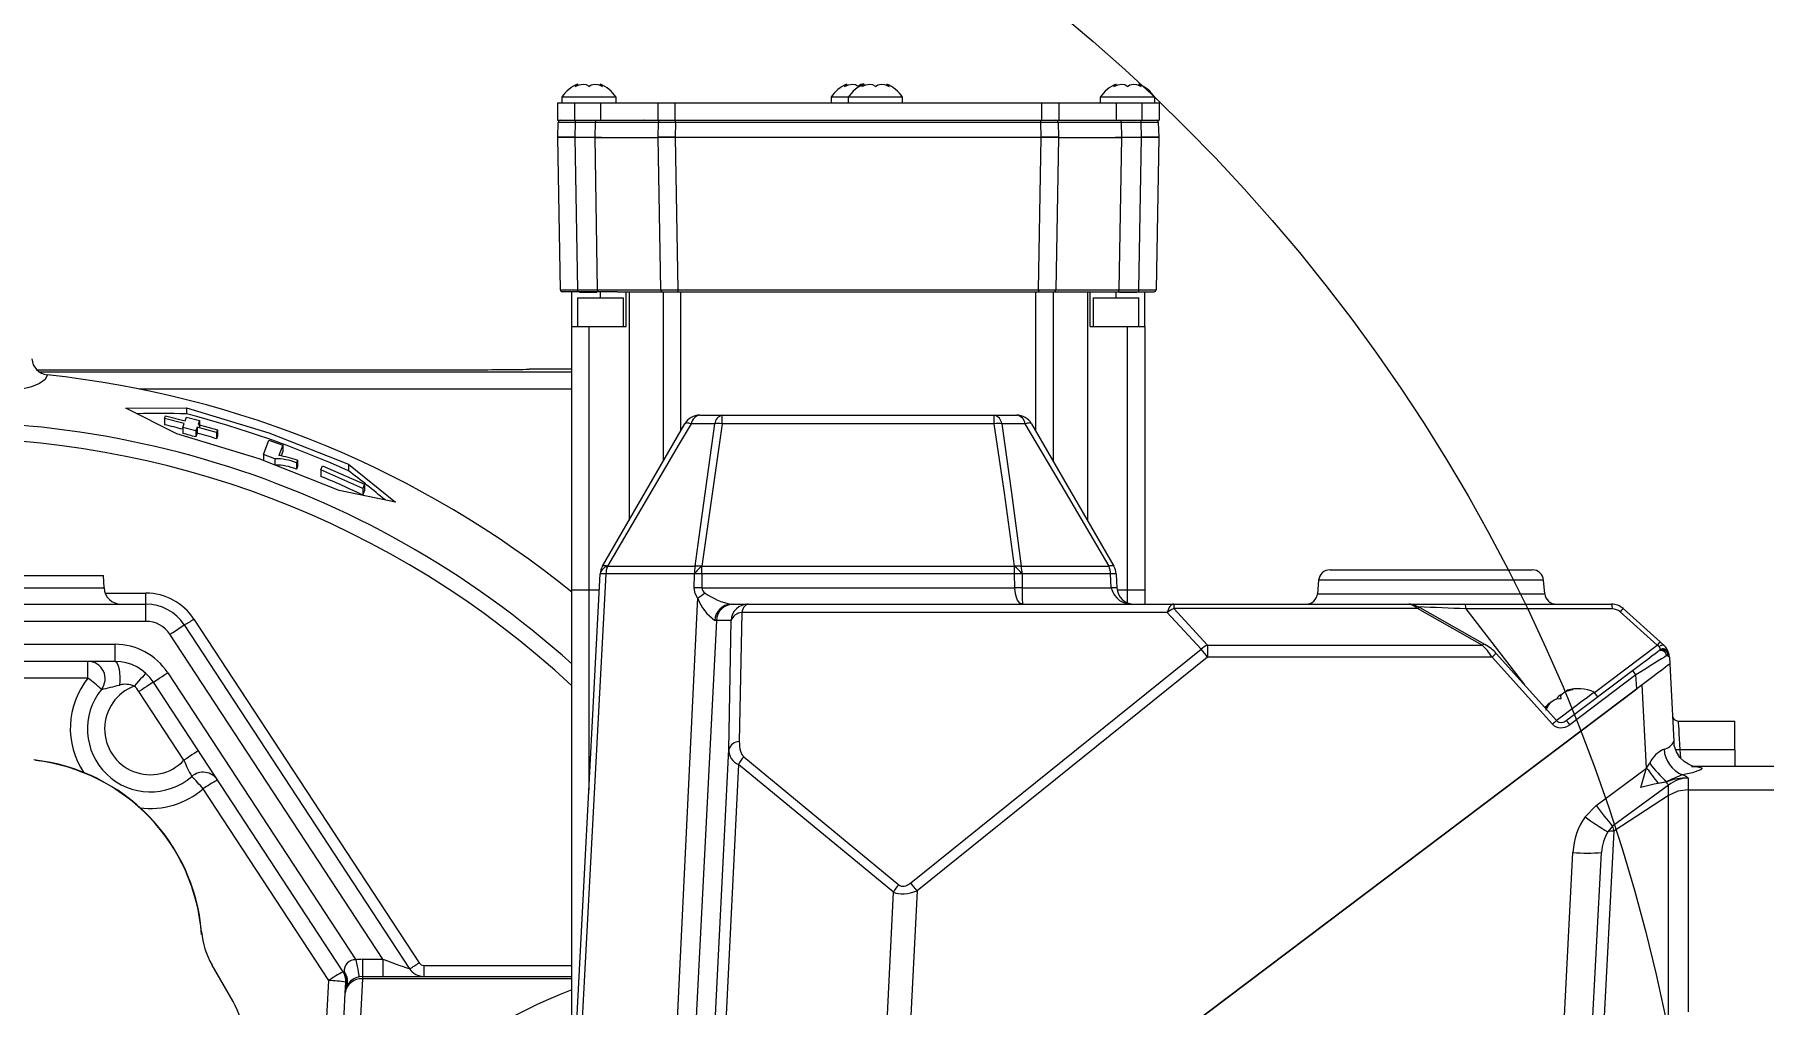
# Model space of a CAD drawing. Header units: millimetres. Extents: x 26 to 585, y 36 to 406.
# Drawn here: x 100.73 to 130.91, y 187.01 to 203.94 of the extents above; entities that cross this region are included whole.
import ezdxf

# ---------------------------------------------------------------- set-up
doc = ezdxf.new("R2010")
doc.units = ezdxf.units.MM
doc.styles.add('SLDTEXTSTYLE0', font='TXT', dxfattribs={"width": 0.605})
doc.dimstyles.new('SLDDIMSTYLE1', dxfattribs={"dimtxt": 3.5, "dimasz": 3.5, "dimexe": 0, "dimexo": 0.0625, "dimgap": 0.875, "dimtad": 1, "dimtoh": 1, "dimlfac": 10, "dimrnd": 1e-09, "dimzin": 12, "dimdsep": 46, "dimtxsty": 'SLDTEXTSTYLE0', "dimsah": 1, "dimcen": 0.09, "dimadec": 0, "dimazin": 0, "dimtfac": 1, "dimtdec": 3, "dimtofl": 0, "dimtmove": 0, "dimatfit": 3, "dimfxl": 1, "dimfrac": 2, "dimtolj": 1, "dimtzin": 12, "dimarcsym": 0})

# ---------------------------------------------------------------- blocks, each defined once
blk = doc.blocks.new('*D28')
at = {"color": 7, "linetype": 'Continuous', "lineweight": 0, "transparency": 16777216}
for p, q in [((86.087, 180.599), (86.087, 187.329)), ((86.087, 172.799), (86.087, 180.599)), ((113.029, 172.799), (84.587, 172.799)), ((86.087, 172.799), (86.087, 166.068))]:
    blk.add_line(p, q, dxfattribs=at)
for points in [[(86.087, 180.599), (86.626, 184.099), (85.549, 184.099)], [(86.087, 172.799), (85.549, 169.299), (86.626, 169.299)]]:
    blk.add_solid(points, dxfattribs=at)
at = {"color": 7, "linetype": 'Continuous', "lineweight": 0, "transparency": 16777216, "insert": (81.575, 174.026), "char_height": 3.5, "attachment_point": 1, "rotation": 90, "style": 'SLDTEXTSTYLE0'}
blk.add_mtext('78', dxfattribs=at)

msp = doc.modelspace()

# ---------------------------------------------------------------- linework, layer by layer
at = {"color": 7, "linetype": 'Continuous', "lineweight": 15}
for p, q in [((109.93322, 202.848577), (109.93322, 202.748577)), ((110.88322, 202.848577), (109.93322, 202.848577)), ((110.211272, 203.054381), (110.211272, 203.075948)), ((110.605169, 203.075948), (110.605169, 203.055032)), ((110.88322, 202.748577), (110.88322, 202.848577)), ((114.63322, 202.848577), (114.63322, 202.748577)), ((114.93322, 202.848577), (114.63322, 202.848577)), ((114.911273, 203.054381), (114.911273, 203.075948)), ((114.93322, 202.848577), (114.93322, 202.748577)), ((115.88322, 202.848577), (114.93322, 202.848577)), ((115.211272, 203.054381), (115.211272, 203.075948)), ((115.605167, 203.075948), (115.605167, 203.055032)), ((115.88322, 202.748577), (115.88322, 202.848577)), ((119.33322, 202.848577), (119.33322, 202.748577)), ((120.28322, 202.848577), (119.33322, 202.848577)), ((119.611272, 203.054381), (119.611272, 203.075948)), ((120.005169, 203.075948), (120.005169, 203.055032)), ((120.28322, 202.748577), (120.28322, 202.848577)), ((109.85822, 202.748577), (109.85822, 202.448578)), ((109.85822, 202.748577), (110.15822, 202.748577)), ((110.15822, 202.748577), (110.15822, 202.448578)), ((110.15822, 202.748577), (110.60822, 202.748577)), ((110.60822, 202.748577), (110.60822, 202.448578)), ((110.60822, 202.748577), (111.60822, 202.748577)), ((111.60822, 202.748577), (111.60822, 202.448578)), ((111.60822, 202.748577), (111.908221, 202.748577)), ((111.908221, 202.748577), (111.908221, 202.448578)), ((111.908221, 202.748577), (118.30822, 202.748577)), ((118.30822, 202.748577), (118.30822, 202.448578)), ((118.30822, 202.748577), (118.608219, 202.748577)), ((118.608219, 202.748577), (118.608219, 202.448578)), ((118.608219, 202.748577), (119.60822, 202.748577)), ((119.60822, 202.748577), (119.60822, 202.448578)), ((119.60822, 202.748577), (120.05822, 202.748577)), ((120.05822, 202.748577), (120.05822, 202.448578)), ((120.05822, 202.748577), (120.358221, 202.748577)), ((120.358221, 202.748577), (120.358221, 202.448578)), ((109.85822, 202.448578), (110.15822, 202.448578)), ((109.863485, 202.149668), (109.870292, 202.409624)), ((110.15822, 202.448578), (110.60822, 202.448578)), ((110.170189, 202.409624), (110.163383, 202.149668)), ((110.170189, 202.448578), (110.170189, 202.409624)), ((110.520669, 202.409624), (110.170189, 202.409624)), ((110.513862, 202.149668), (110.520669, 202.409624)), ((110.520669, 202.448578), (110.520669, 202.409624)), ((110.60822, 202.448578), (111.60822, 202.448578)), ((111.374173, 202.448578), (111.367615, 202.448578)), ((111.60822, 202.448578), (111.908221, 202.448578)), ((111.613485, 202.149668), (111.620293, 202.409624)), ((111.908221, 202.448578), (118.30822, 202.448578)), ((111.920189, 202.409624), (111.913382, 202.149668)), ((111.920189, 202.409624), (111.920189, 202.448578)), ((118.29625, 202.409624), (111.920189, 202.409624)), ((118.29625, 202.409624), (118.29625, 202.448578)), ((118.303058, 202.149668), (118.29625, 202.409624)), ((118.30822, 202.448578), (118.608219, 202.448578)), ((118.596148, 202.409624), (118.602955, 202.149668)), ((118.608219, 202.448578), (119.60822, 202.448578)), ((119.60822, 202.448578), (120.05822, 202.448578)), ((119.69577, 202.409624), (119.69577, 202.448578)), ((119.69577, 202.409624), (119.702579, 202.149668)), ((120.04625, 202.409624), (119.69577, 202.409624)), ((120.04625, 202.409624), (120.04625, 202.448578)), ((120.053058, 202.149668), (120.04625, 202.409624)), ((120.05822, 202.448578), (120.358221, 202.448578)), ((120.346148, 202.409624), (120.352955, 202.149668)), ((109.863476, 202.147486), (109.863476, 202.147486)), ((109.909899, 199.487879), (109.863476, 202.147486)), ((110.16343, 202.147486), (110.16343, 202.149668)), ((110.16343, 202.149668), (110.513643, 202.149668)), ((110.513643, 202.147486), (110.16343, 202.147486)), ((110.16343, 202.147486), (110.209853, 199.487879)), ((110.513643, 202.147486), (110.513643, 202.149668)), ((110.560066, 199.487879), (110.513643, 202.147486)), ((111.613476, 202.147486), (111.613476, 202.147486)), ((111.659899, 199.487879), (111.613476, 202.147486)), ((111.91343, 202.147486), (111.91343, 202.149668)), ((111.91343, 202.149668), (118.303011, 202.149668)), ((118.303011, 202.147486), (111.91343, 202.147486)), ((111.91343, 202.147486), (111.959853, 199.487879)), ((118.256586, 199.487879), (118.303011, 202.147486)), ((118.303011, 202.147486), (118.303011, 202.149668)), ((118.602965, 202.147486), (118.556541, 199.487879)), ((118.602965, 202.147486), (118.602965, 202.147486)), ((119.702798, 202.147486), (119.656373, 199.487879)), ((119.702798, 202.149668), (119.702798, 202.147486)), ((119.702798, 202.149668), (120.053011, 202.149668)), ((120.053011, 202.147486), (119.702798, 202.147486)), ((120.006586, 199.487879), (120.053011, 202.147486)), ((120.053011, 202.149668), (120.053011, 202.147486)), ((120.352965, 202.147486), (120.30654, 199.487879)), ((110.209853, 199.487879), (110.560066, 199.487879)), ((110.209853, 199.487879), (110.209853, 199.449577)), ((110.560066, 199.487879), (110.560066, 199.449577)), ((111.959853, 199.487879), (118.256586, 199.487879)), ((111.959853, 199.487879), (111.959853, 199.448577)), ((118.256586, 199.487879), (118.256586, 199.448577)), ((119.656373, 199.449577), (119.656373, 199.487879)), ((119.656373, 199.487879), (120.006586, 199.487879)), ((120.006586, 199.449577), (120.006586, 199.487879)), ((110.209853, 199.449577), (109.941005, 199.449577)), ((110.10822, 198.848578), (110.10822, 199.448577)), ((110.20822, 199.348577), (110.20822, 198.848578)), ((110.20822, 199.348577), (110.60822, 199.348577)), ((110.560066, 199.449577), (110.209853, 199.449577)), ((110.245379, 199.448577), (110.543753, 199.448577)), ((110.905674, 199.449577), (110.560066, 199.449577)), ((110.60822, 199.348577), (111.00822, 199.348577)), ((110.906286, 199.448577), (110.905674, 199.449577)), ((111.699894, 199.448577), (110.906286, 199.448577)), ((111.00822, 198.848578), (111.00822, 199.348577)), ((111.05822, 198.848578), (111.05822, 199.448577)), ((111.959853, 199.448577), (111.699894, 199.448577)), ((111.70822, 196.501189), (111.70822, 199.448577)), ((118.256586, 199.448577), (111.959853, 199.448577)), ((118.516547, 199.448577), (118.256586, 199.448577)), ((118.508221, 199.448577), (118.508221, 196.501189)), ((119.310155, 199.448577), (118.516547, 199.448577)), ((119.15822, 198.848578), (119.15822, 199.448577)), ((119.208221, 199.348577), (119.208221, 198.848578)), ((119.208221, 199.348577), (119.60822, 199.348577)), ((119.310766, 199.449577), (119.310155, 199.448577)), ((119.310766, 199.449577), (119.656373, 199.449577)), ((119.60822, 199.348577), (120.008221, 199.348577)), ((119.656373, 199.449577), (120.006586, 199.449577)), ((119.669699, 199.448577), (119.968378, 199.448577)), ((120.006586, 199.449577), (120.275436, 199.449577)), ((120.008221, 198.848578), (120.008221, 199.348577)), ((120.108219, 198.848578), (120.108219, 199.448577)), ((110.10822, 194.248577), (110.10822, 198.848578)), ((110.10822, 198.848578), (110.40822, 198.848578)), ((110.40822, 198.848578), (110.40822, 194.248577)), ((110.40822, 198.848578), (111.05822, 198.848578)), ((119.15822, 198.848578), (119.80822, 198.848578)), ((119.80822, 194.248577), (119.80822, 198.848578)), ((119.80822, 198.848578), (120.108219, 198.848578)), ((120.108219, 198.848578), (120.108219, 194.248577)), ((100.769883, 198.091596), (108.249157, 198.091596)), ((110.10822, 198.100323), (109.367191, 198.100323)), ((102.325922, 197.422978), (103.383209, 197.428203)), ((103.216649, 196.970116), (102.325922, 197.422978)), ((103.383209, 197.428203), (103.383209, 197.321832)), ((103.001539, 197.238266), (103.018254, 197.284133)), ((103.343756, 197.15204), (103.001539, 197.238266)), ((103.001539, 197.238266), (103.001539, 197.132387)), ((103.018254, 197.284133), (103.360446, 197.197808)), ((103.319277, 197.08577), (103.343756, 197.15204)), ((103.545921, 197.02486), (103.319277, 197.08577)), ((103.319277, 197.08577), (103.319277, 196.979363)), ((103.360446, 197.197808), (103.384704, 197.264124)), ((103.384704, 197.264124), (103.61129, 197.20299)), ((103.570378, 197.091044), (103.545921, 197.02486)), ((103.908816, 196.994004), (103.570378, 197.091044)), ((103.570378, 197.091044), (103.570378, 196.984237)), ((103.61129, 197.20299), (103.587053, 197.136756)), ((103.587053, 197.136756), (103.925473, 197.039648)), ((103.61129, 197.20299), (103.61129, 197.096165)), ((110.645759, 194.660952), (112.081989, 197.148577)), ((112.604172, 197.148577), (112.191949, 197.148577)), ((112.341797, 197.298577), (112.732839, 197.298577)), ((112.732839, 197.148577), (112.378632, 194.660952)), ((112.732839, 197.148577), (112.732839, 197.298577)), ((112.732839, 197.298577), (117.4836, 197.298577)), ((117.4836, 197.148577), (112.732839, 197.148577)), ((117.4836, 197.148577), (117.4836, 197.298577)), ((117.4836, 197.298577), (117.874643, 197.298577)), ((118.024492, 197.148577), (117.612267, 197.148577)), ((103.545921, 197.02486), (103.545921, 196.918064)), ((103.570378, 196.984237), (103.545921, 196.918064)), ((103.925473, 197.039648), (103.908816, 196.994004)), ((103.908816, 196.994004), (103.908816, 196.88657)), ((103.925473, 197.039648), (103.925473, 196.932208)), ((104.72736, 196.609252), (104.821123, 196.864127)), ((104.821123, 196.864127), (105.0636, 196.776813)), ((105.0636, 196.776813), (104.996129, 196.593478)), ((105.0636, 196.776813), (105.0636, 196.666928)), ((104.72736, 196.609252), (104.72736, 196.49997)), ((104.924143, 196.538702), (104.72736, 196.609252)), ((104.924143, 196.538702), (104.924143, 196.428935)), ((105.0636, 196.666928), (105.033821, 196.586012)), ((105.321052, 196.512482), (105.304737, 196.46839)), ((105.304737, 196.46839), (105.304737, 196.357682)), ((105.321052, 196.512482), (105.321052, 196.401777)), ((105.730291, 196.342305), (105.756869, 196.415316)), ((105.730291, 196.342305), (105.730291, 196.23042)), ((106.461471, 196.018144), (105.730291, 196.342305)), ((105.756869, 196.415316), (106.48815, 196.091382)), ((106.212153, 196.440316), (107.030878, 195.780916)), ((106.212153, 196.440316), (106.212153, 196.327282)), ((107.030878, 195.780916), (106.045771, 195.983362)), ((106.48815, 196.091382), (106.461471, 196.018144)), ((106.461471, 196.018144), (106.461471, 195.903867)), ((106.48815, 196.091382), (106.48815, 195.977128)), ((110.730379, 194.660952), (112.264849, 194.660952)), ((112.378632, 194.526652), (112.378632, 194.660952)), ((112.378632, 194.660952), (117.837808, 194.660952)), ((117.837808, 194.526652), (117.837808, 194.660952)), ((117.951591, 194.660952), (119.486062, 194.660952)), ((99.784424, 194.498577), (100.85822, 194.498577)), ((100.85822, 194.498577), (101.932016, 194.498577)), ((101.943321, 194.282877), (101.932016, 194.498577)), ((112.247426, 194.526652), (110.703554, 194.526652)), ((112.24461, 194.282877), (112.247426, 194.526652)), ((112.378632, 194.526652), (112.375686, 194.282877)), ((117.837808, 194.526652), (112.378632, 194.526652)), ((117.840753, 194.282877), (117.837808, 194.526652)), ((117.969013, 194.526652), (117.971831, 194.282877)), ((119.512885, 194.526652), (117.969013, 194.526652)), ((119.525861, 194.282877), (119.512885, 194.526652)), ((123.144741, 194.416008), (123.124192, 194.181147)), ((123.34398, 194.598577), (126.87246, 194.598577)), ((127.092246, 194.181147), (127.0717, 194.416008)), ((102.675857, 193.998578), (102.675857, 194.191597)), ((110.10822, 194.248577), (110.40822, 194.248577)), ((110.10822, 185.028882), (110.10822, 194.248577)), ((112.375686, 194.282877), (117.840753, 194.282877)), ((117.971831, 194.282877), (119.525861, 194.282877)), ((119.80822, 194.248577), (120.108219, 194.248577)), ((120.108219, 194.248577), (120.108219, 193.998578)), ((96.732484, 193.998578), (102.675857, 193.998578)), ((102.675857, 193.698577), (102.675857, 193.998578)), ((103.512414, 193.739476), (107.44369, 187.736809)), ((112.891958, 193.998578), (112.931175, 193.998578)), ((112.931175, 193.998578), (113.187575, 193.998578)), ((113.074397, 193.851345), (113.032868, 191.600475)), ((120.501598, 193.851345), (113.074397, 193.851345)), ((113.187575, 193.998578), (120.614774, 193.998578)), ((121.093942, 193.212647), (120.501598, 193.851345)), ((120.614774, 193.998578), (120.614774, 193.921521)), ((120.614774, 193.998578), (124.719594, 193.998578)), ((120.614774, 193.921521), (121.207117, 193.282823)), ((124.869213, 193.921521), (120.614774, 193.921521)), ((124.78225, 193.980266), (124.719594, 193.998578)), ((124.719594, 193.998578), (125.699357, 193.998578)), ((125.998841, 193.282823), (124.869213, 193.921521)), ((126.048059, 193.295557), (124.918432, 193.934255)), ((125.699357, 193.998578), (128.257577, 193.998578)), ((128.271819, 193.915869), (125.713603, 193.915869)), ((129.052714, 193.281873), (128.405643, 193.864497)), ((128.458316, 193.921521), (129.105384, 193.338897)), ((102.675857, 193.698577), (96.732484, 193.698577)), ((106.81012, 187.798577), (103.094136, 193.472517)), ((103.345103, 193.63688), (107.276378, 187.634213)), ((112.631997, 193.714278), (112.605944, 193.716095)), ((112.888397, 193.714278), (112.631997, 193.714278)), ((112.846866, 191.463406), (112.888397, 193.714278)), ((96.732484, 193.298578), (102.135403, 193.298578)), ((102.135403, 192.998577), (102.135403, 193.298578)), ((116.023531, 189.131393), (121.093942, 193.212647)), ((121.207117, 193.282823), (121.207117, 193.07558)), ((121.207117, 193.282823), (125.998841, 193.282823)), ((127.299489, 191.964427), (126.245604, 193.137186)), ((129.254139, 193.146516), (129.239068, 193.124177)), ((102.135403, 192.998577), (96.732484, 192.998577)), ((101.663779, 192.709047), (101.663779, 192.998577)), ((121.207117, 193.07558), (116.136708, 188.994326)), ((126.171226, 193.07558), (121.207117, 193.07558)), ((127.225108, 191.90282), (126.171226, 193.07558)), ((127.467398, 191.968113), (128.623415, 192.839572)), ((129.239068, 193.124177), (129.218156, 193.100227)), ((129.26651, 193.07558), (129.272909, 192.953497)), ((129.272909, 192.953497), (129.343573, 191.605136)), ((101.663779, 192.709047), (95.1826, 192.709047)), ((106.116077, 187.580659), (102.804649, 192.63688)), ((103.055616, 192.801245), (106.339286, 187.787407)), ((128.79257, 192.591395), (115.829606, 182.819314)), ((128.683613, 192.764953), (127.527595, 191.893494)), ((128.696502, 192.518975), (128.683613, 192.764953)), ((128.868772, 191.137411), (128.79257, 192.591395)), ((103.338508, 191.274165), (102.553682, 192.472517)), ((115.829606, 182.819314), (128.696502, 192.518975)), ((128.015871, 192.381577), (127.955673, 192.461429)), ((127.131806, 192.18887), (127.111987, 192.215158)), ((129.419965, 191.958197), (130.408219, 191.958197)), ((130.408219, 191.458198), (130.408219, 191.958197)), ((112.284041, 180.146504), (112.846866, 191.463406)), ((113.112413, 191.331646), (115.815697, 189.099824)), ((130.408219, 191.458198), (129.45141, 191.458198)), ((130.408219, 191.458198), (130.408219, 191.165577)), ((113.019619, 191.200496), (112.477108, 180.292047)), ((115.722905, 188.968673), (113.019619, 191.200496)), ((127.989865, 190.483829), (128.868772, 191.137411)), ((128.868772, 191.137411), (128.922827, 191.222537)), ((131.408221, 191.165577), (129.712168, 191.165577)), ((105.86511, 187.426765), (103.672611, 190.774493)), ((129.220063, 190.896207), (129.072649, 190.869331)), ((129.253254, 190.657409), (129.253254, 190.841266)), ((129.5974, 190.962081), (129.5974, 190.758494)), ((129.5974, 190.758494), (129.5974, 186.878479)), ((129.5974, 190.758494), (131.408221, 190.758494)), ((127.796204, 190.284451), (127.989865, 190.483829)), ((129.253254, 190.657409), (128.296576, 190.033368)), ((129.253254, 186.77739), (129.253254, 190.657409)), ((128.276653, 190.120492), (128.192068, 190.024781)), ((128.296576, 190.033368), (128.089858, 186.088914)), ((127.422667, 186.585541), (127.584029, 189.664489)), ((127.877332, 185.733509), (128.083343, 189.664489)), ((115.56717, 185.837258), (115.722905, 188.968673)), ((116.136708, 188.994326), (115.96059, 185.453066)), ((106.454523, 187.798577), (106.454523, 187.498577)), ((106.454523, 187.798577), (106.81012, 187.798577)), ((106.81012, 187.798577), (106.81012, 187.498577)), ((104.197451, 187.059938), (103.828732, 187.698577)), ((105.656235, 183.441196), (105.86511, 187.426765)), ((106.154934, 187.214278), (106.164698, 187.400594)), ((106.454523, 187.458385), (106.245026, 183.460941)), ((106.454523, 187.498577), (106.454523, 187.458385)), ((106.454523, 187.498577), (110.10822, 187.498577)), ((107.527345, 187.691597), (107.527345, 187.498577)), ((105.945437, 183.216834), (106.154934, 187.214278))]:
    msp.add_line(p, q, dxfattribs=at)
at = {"color": 8, "linetype": 'Continuous', "lineweight": 15}
for p, q in [((109.86561, 202.147513), (109.863476, 202.147486)), ((120.352965, 202.147486), (120.35083, 202.147513)), ((110.60822, 199.348577), (110.60822, 199.448577)), ((111.10822, 199.448577), (111.10822, 195.461958)), ((112.008219, 199.448577), (112.008219, 197.020804)), ((118.20822, 197.020804), (118.20822, 199.448577)), ((119.10822, 199.448577), (119.10822, 195.461958)), ((119.60822, 199.348577), (119.60822, 199.448577)), ((100.80822, 198.054848), (110.10822, 198.054848)), ((110.10822, 197.754894), (102.559423, 197.754894)), ((127.0717, 194.416008), (123.144741, 194.416008)), ((99.77312, 194.282877), (100.85822, 194.282877)), ((100.85822, 194.282877), (101.943321, 194.282877)), ((101.962632, 194.191597), (102.675857, 194.191597)), ((110.40822, 194.248577), (110.591404, 194.248577)), ((110.40822, 194.248577), (110.40822, 190.753223)), ((119.629318, 194.248577), (119.80822, 194.248577)), ((119.80822, 194.022959), (119.80822, 194.248577)), ((123.124192, 194.181147), (127.092246, 194.181147)), ((125.713603, 193.915869), (126.735563, 192.591962)), ((127.958826, 192.45725), (129.052714, 193.281873)), ((129.45141, 191.458198), (129.458843, 191.316396)), ((110.10822, 187.458385), (106.454523, 187.458385)), ((107.527345, 187.691597), (110.10822, 187.691597))]:
    msp.add_line(p, q, dxfattribs=at)
at = {"color": 7, "linetype": 'Continuous', "lineweight": 15, "flags": 128}
for points in [[(110.211256, 203.075994), (110.211271, 203.076009), (110.203235, 203.068679), (110.181248, 203.048409), (110.170063, 203.037918)], [(110.170063, 203.037918), (110.239235, 203.065553), (110.309289, 203.076009), (110.360184, 203.068679), (110.397609, 203.048409), (110.40822, 203.037918)], [(110.40822, 203.037918), (110.447636, 203.065553), (110.506236, 203.076009), (110.565169, 203.068679), (110.624581, 203.048409), (110.646377, 203.037918)], [(110.646377, 203.037918), (110.616623, 203.065553), (110.605169, 203.076009), (110.60528, 203.075907)], [(114.911256, 203.075994), (114.911271, 203.076009), (114.903235, 203.068679), (114.881248, 203.048409), (114.870063, 203.037918)], [(114.870063, 203.037918), (114.939236, 203.065553), (115.009289, 203.076009), (115.060184, 203.068679), (115.097609, 203.048409), (115.10822, 203.037918)], [(115.211255, 203.075994), (115.211272, 203.076009), (115.203235, 203.068679), (115.181247, 203.048409), (115.170063, 203.037918)], [(115.170063, 203.037918), (115.239235, 203.065553), (115.309289, 203.076009), (115.360185, 203.068679), (115.397609, 203.048409), (115.40822, 203.037918)], [(115.40822, 203.037918), (115.447637, 203.065553), (115.506236, 203.076009), (115.565168, 203.068679), (115.624581, 203.048409), (115.646377, 203.037918)], [(115.646377, 203.037918), (115.616623, 203.065553), (115.605169, 203.076009), (115.605279, 203.075907)], [(119.611255, 203.075994), (119.611272, 203.076009), (119.603235, 203.068679), (119.581247, 203.048409), (119.570062, 203.037918)], [(119.570062, 203.037918), (119.639235, 203.065553), (119.709289, 203.076009), (119.760185, 203.068679), (119.797609, 203.048409), (119.80822, 203.037918)], [(119.80822, 203.037918), (119.847637, 203.065553), (119.906236, 203.076009), (119.965168, 203.068679), (120.024581, 203.048409), (120.046377, 203.037918)], [(120.046377, 203.037918), (120.016623, 203.065553), (120.005169, 203.076009), (120.005279, 203.075907)], [(111.913374, 202.147486), (111.913374, 202.147759), (111.913375, 202.148032), (111.913376, 202.148304), (111.913378, 202.148577), (111.913379, 202.14885), (111.913379, 202.149122), (111.913381, 202.149395), (111.913382, 202.149668)], [(118.303067, 202.147486), (118.303066, 202.147759), (118.303064, 202.148032), (118.303064, 202.148304), (118.303063, 202.148577), (118.303061, 202.14885), (118.30306, 202.149122), (118.303058, 202.149395), (118.303058, 202.149668)], [(119.702579, 202.149668), (119.702579, 202.149395), (119.70258, 202.149122), (119.702581, 202.14885), (119.702583, 202.148577), (119.702584, 202.148304), (119.702584, 202.148032), (119.702586, 202.147759), (119.702587, 202.147486)], [(120.053058, 202.149668), (120.053058, 202.149395), (120.05306, 202.149122), (120.053061, 202.14885), (120.053063, 202.148577), (120.053064, 202.148304), (120.053064, 202.148032), (120.053066, 202.147759), (120.053067, 202.147486)], [(100.952956, 198.001076), (100.952642, 197.998359), (100.914126, 197.920958), (100.820274, 197.851481), (100.677001, 197.79313), (100.486332, 197.744355), (100.260231, 197.7066), (100.000134, 197.677917), (99.759283, 197.660583), (99.504397, 197.649201), (99.198589, 197.64322), (98.89015, 197.644774), (98.587749, 197.653968), (98.300457, 197.671013), (98.035655, 197.696497), (97.801614, 197.730658), (97.60372, 197.774204), (97.448085, 197.826714), (97.337583, 197.888757), (97.276053, 197.958533), (97.263484, 198.001076)], [(103.383209, 197.428203), (104.817745, 196.991813), (106.212153, 196.440316)], [(112.191949, 197.148577), (111.984521, 196.797033), (110.730379, 194.660952)], [(112.191949, 197.148577), (112.170693, 197.154453), (112.15123, 197.158695), (112.133766, 197.161258), (112.118482, 197.162115), (112.10554, 197.161258), (112.095077, 197.158695), (112.087199, 197.154453), (112.081989, 197.148577)], [(112.264849, 194.660952), (112.33175, 195.176756), (112.604172, 197.148577)], [(117.837808, 194.660952), (117.66145, 195.942674), (117.4836, 197.148577)], [(117.612267, 197.148577), (117.782221, 195.942674), (117.951591, 194.660952)], [(118.13445, 197.148577), (118.129242, 197.154453), (118.121364, 197.158695), (118.110899, 197.161258), (118.097957, 197.162115), (118.082675, 197.161258), (118.065211, 197.158695), (118.045748, 197.154453), (118.024492, 197.148577)], [(119.486062, 194.660952), (118.72507, 195.958995), (118.024492, 197.148577)], [(118.13445, 197.148577), (118.821255, 195.958995), (119.570682, 194.660952)], [(106.045771, 195.983362), (104.651826, 196.535952), (103.216649, 196.970116)], [(103.925473, 196.932208), (103.921307, 196.9208), (103.917142, 196.90939), (103.908816, 196.88657)], [(105.321052, 196.401777), (105.312895, 196.379729), (105.308816, 196.368706), (105.304737, 196.357682)], [(106.48815, 195.977128), (106.474818, 195.940494), (106.468146, 195.922179), (106.461471, 195.903867)], [(110.730379, 194.660952), (110.713734, 194.665342), (110.698616, 194.668502), (110.685146, 194.67041), (110.673431, 194.671046), (110.663563, 194.67041), (110.655623, 194.668502), (110.649672, 194.665342), (110.645759, 194.660952)], [(119.570682, 194.660952), (119.566768, 194.665342), (119.560818, 194.668502), (119.552877, 194.67041), (119.543009, 194.671046), (119.531294, 194.67041), (119.517823, 194.668502), (119.502706, 194.665342), (119.486062, 194.660952)], [(109.752324, 178.237979), (109.986194, 182.70049), (110.605977, 194.526652)], [(110.703554, 194.526652), (110.074946, 182.70049), (109.841721, 178.30537)], [(119.610463, 194.526652), (119.617006, 194.401819), (119.623239, 194.282877)], [(111.606045, 179.635399), (111.799959, 183.609726), (112.304173, 193.998578), (112.308898, 194.096335)], [(112.308898, 194.096335), (112.262003, 194.182452), (112.24461, 194.282877)], [(117.975467, 193.998578), (117.974953, 193.998579), (117.930191, 194.016557), (117.889961, 194.06792), (117.875803, 194.097933), (117.851477, 194.181631), (117.840865, 194.278786), (117.840753, 194.282877)], [(113.187575, 193.998578), (113.170584, 193.996062), (113.153879, 193.988561), (113.137738, 193.976199), (113.122433, 193.959183), (113.108219, 193.937799), (113.095335, 193.912403), (113.083998, 193.883424), (113.074397, 193.851345)], [(120.614774, 193.998578), (120.597784, 193.996062), (120.581078, 193.988561), (120.564937, 193.976199), (120.549632, 193.959183), (120.535418, 193.937799), (120.522534, 193.912403), (120.511197, 193.883424), (120.501598, 193.851345)], [(124.918432, 193.934255), (124.892078, 193.948411), (124.812956, 193.981538)], [(103.094136, 193.472517), (103.143097, 193.504583), (103.190177, 193.535417), (103.233566, 193.563833), (103.271596, 193.588739), (103.302807, 193.60918), (103.325999, 193.624369), (103.340281, 193.633723), (103.345103, 193.63688)], [(112.631997, 193.714278), (112.1193, 183.609726), (111.929845, 179.879494)], [(128.623415, 192.839572), (128.71669, 192.909886), (128.80638, 192.977499), (128.889091, 193.039849), (128.961686, 193.094576), (129.021419, 193.139605), (129.066024, 193.173231)], [(129.088269, 193.257166), (129.100187, 193.266688), (129.112116, 193.274701), (129.123754, 193.281002), (129.134793, 193.285423), (129.144953, 193.287852), (129.153968, 193.288226), (129.161603, 193.286534), (129.167662, 193.282823)], [(129.105384, 193.338897), (129.126889, 193.319535), (129.14779, 193.300714), (129.167662, 193.282823)], [(102.135403, 192.998577), (102.155984, 192.98968), (102.175343, 192.963518), (102.192334, 192.92164), (102.205949, 192.866532), (102.215378, 192.801462), (102.220065, 192.730291), (102.219729, 192.657237), (102.214393, 192.586636)], [(129.272909, 192.953497), (129.263685, 192.946544), (129.236371, 192.925952), (129.19201, 192.892511), (129.132302, 192.847499), (129.05953, 192.792642), (128.976486, 192.73004), (128.886349, 192.662091), (128.79257, 192.591395)], [(102.672529, 192.791448), (102.668658, 192.787176), (102.657196, 192.774525), (102.638583, 192.75398), (102.613533, 192.72633), (102.583011, 192.69264), (102.548188, 192.654202), (102.510402, 192.612495), (102.471107, 192.569122)], [(102.804649, 192.63688), (102.799827, 192.633723), (102.785545, 192.624369), (102.762353, 192.609181), (102.731142, 192.58874), (102.693112, 192.563833), (102.649723, 192.535416), (102.602643, 192.504583), (102.553682, 192.472517)], [(102.804649, 192.63688), (102.809471, 192.640039), (102.823753, 192.649392), (102.846945, 192.664581), (102.878156, 192.685022), (102.916186, 192.709929), (102.959575, 192.738345), (103.006655, 192.769179), (103.055616, 192.801245)], [(127.111218, 192.149524), (127.154274, 192.231821), (127.199913, 192.285185), (127.253128, 192.325843), (127.304617, 192.347986), (127.354629, 192.353054), (127.376283, 192.349342)], [(127.955673, 192.461429), (127.944345, 192.452888), (127.903892, 192.422392), (127.836586, 192.371655), (127.74666, 192.303863), (127.639762, 192.223279), (127.52261, 192.134964), (127.402563, 192.044468), (127.298237, 191.965821)], [(127.376283, 192.349342), (127.369309, 192.393921), (127.389262, 192.427924), (127.430812, 192.459791), (127.485616, 192.484435), (127.552221, 192.502013), (127.585555, 192.5071)], [(127.585555, 192.5071), (127.511568, 192.501165), (127.476774, 192.493895), (127.464847, 192.485447), (127.467761, 192.483356)], [(127.095057, 192.202693), (127.098067, 192.208409), (127.109472, 192.217548), (127.114169, 192.204417), (127.113275, 192.171646)], [(129.419965, 191.958197), (129.42057, 191.948591), (129.422359, 191.920138), (129.425267, 191.873933), (129.429177, 191.811751), (129.433943, 191.735983), (129.439379, 191.649539), (129.445277, 191.555743), (129.45141, 191.458198)], [(103.589475, 191.43853), (103.584653, 191.435371), (103.570371, 191.426018), (103.547179, 191.410829), (103.515968, 191.390389), (103.477938, 191.365481), (103.434549, 191.337065), (103.387469, 191.306231), (103.338508, 191.274165)], [(129.711268, 191.162436), (129.712809, 191.16231), (129.694919, 191.165756), (129.655809, 191.17723), (129.597885, 191.202682), (129.52467, 191.250763), (129.450775, 191.32444), (129.390351, 191.420551), (129.353009, 191.531672), (129.347418, 191.60564)], [(128.768001, 190.799848), (128.841127, 191.044087), (128.868772, 191.137411)], [(129.651321, 191.165173), (129.759962, 191.160485), (129.840029, 191.140375), (129.809649, 191.103679), (129.669837, 191.055081), (129.495762, 191.016766)], [(129.253254, 190.841266), (128.448466, 190.247974), (128.276653, 190.120492)], [(129.072649, 190.869331), (128.999771, 190.854686), (128.768001, 190.799848)], [(129.212699, 190.888275), (129.178239, 190.88557), (129.072649, 190.869331)], [(129.5974, 190.758494), (129.416976, 190.732626), (129.253254, 190.657409)], [(106.339286, 187.787407), (106.350526, 187.72997), (106.361336, 187.674739), (106.371297, 187.623838), (106.380028, 187.579224), (106.387194, 187.54261), (106.392519, 187.515403), (106.395798, 187.498649), (106.396904, 187.492992)], [(106.81012, 187.798577), (106.891085, 187.770036), (106.96959, 187.742362), (107.043249, 187.716396), (107.109825, 187.692926), (107.167294, 187.672667), (107.213912, 187.656234), (107.24826, 187.644126), (107.269295, 187.636711), (107.276378, 187.634213)], [(106.116077, 187.580659), (106.118316, 187.580659), (106.125003, 187.580663), (106.136056, 187.58067)], [(106.181968, 187.410641), (106.172414, 187.405083), (106.166633, 187.401719), (106.164698, 187.400594)]]:
    msp.add_lwpolyline(points, dxfattribs=at)
at = {"color": 8, "linetype": 'Continuous', "lineweight": 15, "flags": 128}
msp.add_lwpolyline([(129.45141, 191.458198), (129.431928, 191.457176), (129.413194, 191.456195), (129.39593, 191.45529), (129.380796, 191.454497), (129.378773, 191.454391)], dxfattribs=at)
at = {"color": 7, "linetype": 'Continuous', "lineweight": 0}
msp.add_circle((99.10822, 180.598577), 30.715519, dxfattribs=at)
at = {"color": 7, "linetype": 'Continuous', "lineweight": 15}
for centre, radius, start, end in [((110.434703, 202.519162), 0.6, 111.8927295, 146.699823), ((110.381737, 202.519162), 0.6, 33.300177, 68.1527185), ((115.134703, 202.519162), 0.6, 111.8927295, 146.699823), ((115.434703, 202.519162), 0.6, 111.8927295, 146.699823), ((115.196101, 202.956646), 0.119701, 82.7187461, 137.2372224), ((115.381737, 202.519162), 0.6, 33.300177, 68.1527185), ((119.834703, 202.519162), 0.6, 111.8927295, 146.699823), ((119.781737, 202.519162), 0.6, 33.300177, 68.1527185), ((109.910279, 202.408577), 0.04, 90, 178.5), ((111.660279, 202.408577), 0.04, 90, 178.5), ((118.556162, 202.408577), 0.04, 1.5, 90), ((120.306162, 202.408577), 0.04, 1.5, 90), ((109.913379, 202.148372), 0.049911, 178.5129116, 181.0174535), ((111.760289, 202.141487), 1.596927, 179.706479, 179.7847504), ((112.110769, 202.141487), 1.596927, 179.706479, 179.7847504), ((111.666403, 202.14836), 0.052935, 178.5844613, 180.9459038), ((118.551894, 202.148333), 0.051078, 359.0502977, 1.4976085), ((120.301894, 202.148333), 0.051078, 359.0502977, 1.4976085), ((109.949893, 199.488577), 0.04, 181, 257.1614319), ((111.699893, 199.488577), 0.04, 181, 270), ((118.516547, 199.488577), 0.04, 270, 359), ((120.266547, 199.488577), 0.04, 282.8385681, 359), ((100.98458, 198.299404), 0.3, 183.0000447, 263.9490433), ((99.10822, 180.598577), 17.5, 51.0551964, 83.9490112), ((102.935351, 179.980832), 17.346782, 88.5205786, 91.3616914), ((98.995842, 180.640793), 16.971102, 75.2410646, 76.3476279), ((98.739664, 179.592848), 18.327012, 65.9376282, 75.3228827), ((112.341797, 196.998577), 0.3, 90, 150), ((112.374544, 197.116015), 0.185475, 100.1693514, 169.8887348), ((112.775973, 197.131393), 0.172659, 104.4671447, 174.2879991), ((112.668505, 196.611659), 0.540759, 83.1673989, 96.8326011), ((117.440468, 197.131395), 0.172656, 5.7114014, 75.5334549), ((117.547934, 196.611659), 0.540759, 83.1673989, 96.8326011), ((117.841894, 197.116012), 0.185479, 10.1121215, 79.830362), ((117.874643, 196.998577), 0.3, 30, 90), ((98.754078, 179.65054), 17.920076, 74.4903395, 75.2410293), ((98.745151, 179.628449), 18.014055, 73.3427103, 74.463097), ((104.924253, 195.474085), 1.064618, 69.0599766, 90.0059214), ((104.563675, 194.1664), 2.465303, 72.1085662, 79.8971395), ((104.904631, 195.272622), 1.156477, 69.758992, 89.0332707), ((98.745262, 179.608483), 18.029959, 64.6614546, 67.2064146), ((95.77369, 182.623587), 17.226513, 49.9925205, 52.7025271), ((110.773685, 194.496071), 0.170474, 104.7165347, 169.6656827), ((110.905566, 194.510951), 0.3, 150, 177), ((111.115795, 194.514142), 0.41243, 159.1475517, 178.2618037), ((112.87599, 194.043809), 0.79261, 128.8654496, 142.4696272), ((112.858428, 194.515668), 0.611101, 166.2467341, 178.9700879), ((112.321741, 194.109611), 0.554268, 84.1085979, 95.8914021), ((117.8947, 194.109629), 0.554251, 84.1084893, 95.8915107), ((117.340388, 194.043754), 0.792692, 37.5307901, 51.1334826), ((117.358193, 194.515692), 0.610919, 1.0280082, 13.7551697), ((119.100701, 194.514156), 0.412374, 1.7365831, 20.8534502), ((119.310874, 194.510951), 0.3, 3, 30), ((110.654766, 193.869779), 0.658683, 85.7522106, 94.2477894), ((112.313029, 189.312514), 5.214551, 89.2791555, 90.7208445), ((117.903411, 189.312711), 5.214354, 89.2791364, 90.7208636), ((119.561674, 193.869797), 0.658665, 85.7520973, 94.2479027), ((123.34398, 194.398577), 0.2, 90, 175), ((126.872461, 194.398577), 0.2, 5, 90), ((102.242909, 194.298577), 0.3, 183, 270), ((102.675857, 193.191597), 1, 33.2216463, 90), ((112.310148, 189.055921), 5.227367, 89.2816334, 90.7183666), ((112.938971, 193.366429), 0.964238, 121.382807, 130.8015793), ((113.064832, 194.380727), 0.80766, 200.6169597, 235.3773069), ((112.498793, 194.296909), 0.123903, 186.5029378, 239.9999186), ((113.110634, 195.157227), 1.179104, 235.1489612, 259.3120886), ((117.906292, 189.055776), 5.227511, 89.2816451, 90.7183549), ((121.776856, 194.189366), 3.806174, 178.5922067, 182.8732168), ((119.57455, 193.627054), 0.657627, 85.7541037, 94.2458963), ((119.882668, 194.361794), 0.36543, 192.4716975, 276.3094408), ((119.922828, 194.298578), 0.3, 183.0000341, 270.0000484), ((122.924954, 194.198577), 0.2, 270, 355), ((127.291486, 194.198577), 0.2, 185, 270), ((102.675857, 193.198577), 0.8, 33.2216463, 90), ((102.55513, 195.112873), 1.6741, 298.1563376, 304.8772433), ((112.898327, 193.706093), 0.292554, 91.2473902, 178.040762), ((112.931367, 193.698808), 0.299769, 90.0366722, 177.0418491), ((113.187767, 193.698808), 0.299769, 90.0366722, 177.0418491), ((113.085918, 193.640977), 0.210684, 93.1344869, 159.6396654), ((120.78434, 193.521703), 0.434289, 112.9821639, 130.6204351), ((124.729227, 193.757008), 0.240472, 66.2512383, 92.4494013), ((124.799406, 193.937442), 0.046132, 72.9512092, 111.8322533), ((125.568781, 193.933506), 0.145892, 353.0562594, 26.4888505), ((128.257575, 193.698577), 0.3, 48, 90), ((128.126945, 193.933502), 0.145943, 353.0603451, 26.4807547), ((128.271819, 193.715868), 0.2, 48, 90), ((129.711515, 192.711107), 1.742299, 135.9949521, 138.5479738), ((102.675857, 193.198577), 0.5, 33.2216463, 90), ((102.135403, 192.198577), 1.1, 33.2216463, 90), ((121.37672, 192.882946), 0.434357, 112.9835707, 130.6190283), ((115.596217, 188.557953), 7.203551, 38.8393369, 40.2531923), ((125.651213, 192.59816), 0.802402, 42.2034581, 60.3584341), ((130.360254, 192.127008), 1.744527, 135.9982314, 138.5479263), ((129.118709, 193.088004), 0.100196, 7.0066333, 121.7233242), ((129.14116, 193.104995), 0.099769, 11.0853434, 125.1419319), ((129.060998, 193.22196), 0.044533, 326.6679826, 52.2381012), ((129.1584, 193.117637), 0.1, 16.7854705, 127.0106732), ((128.967101, 193.059995), 0.299795, 16.7741634, 48.0105055), ((128.966922, 193.059879), 0.3, 3, 16.7854705), ((101.663779, 192.698577), 0.3, 321.1848866, 90), ((102.135403, 192.198577), 0.8, 33.2216463, 90), ((128.070156, 192.331648), 0.751055, 35.2348395, 42.5537416), ((128.952575, 193.096165), 0.28786, 359.0441947, 5.5845098), ((99.941436, 190.444081), 2.845441, 46.5715219, 52.7496386), ((97.304112, 212.333692), 20.348393, 283.0463173, 283.9638998), ((102.754621, 191.821044), 0.8, 110.7562115, 316.874551), ((102.316228, 192.189129), 0.410344, 67.8249467, 104.3692451), ((102.135403, 192.198577), 0.5, 33.2216463, 47.8242351), ((102.754621, 191.821044), 1.1, 141.1848866, 310.9733101), ((127.237023, 192.150745), 0.133118, 109.7190473, 149.7859014), ((127.462226, 192.242791), 0.194908, 113.0701539, 145.5411794), ((127.671633, 191.821647), 0.7, 66.0604205, 105.7013326), ((127.381407, 192.059014), 0.125129, 229.1050717, 313.4099415), ((126.914138, 191.460189), 0.751055, 35.2348395, 42.5537416), ((129.419966, 192.058198), 0.1, 183, 270), ((113.044392, 191.3901), 0.21069, 93.1353497, 159.6389591), ((113.443667, 190.998868), 0.469542, 134.8684833, 154.5697109), ((129.394228, 190.990397), 0.52546, 114.7907877, 153.7822237), ((129.128558, 191.696687), 0.233695, 281.1876063, 336.9363568), ((129.70485, 191.506364), 0.532376, 184.1936137, 246.8745196), ((100.35822, 187.998577), 3.3, 4.8821423, 83.7545059), ((100.35822, 187.998577), 3.294744, 4.0786635, 83.2465793), ((105.633152, 192.210572), 2.478357, 202.1995556, 209.4905147), ((103.672611, 190.764023), 0.3, 33.2216463, 130.9733101), ((138.24871, 198.059406), 11.657498, 216.4257452, 218.0811393), ((130.859056, 192.687613), 2.428051, 217.1135116, 227.5439906), ((101.235348, 188.752802), 3.166621, 39.6754561, 44.9638644), ((105.108232, 188.714895), 2.510568, 118.1555364, 124.8780065), ((129.558718, 190.124221), 0.838753, 87.3566666, 114.3644349), ((129.624895, 190.513003), 0.557435, 136.5720462, 137.684597), ((129.866524, 191.41134), 0.837308, 218.6600843, 222.9094354), ((129.990761, 189.509262), 1.586692, 108.1779638, 119.060061), ((129.598995, 190.406976), 0.555108, 90.1647245, 128.5235393), ((129.39268, 190.703379), 0.329905, 51.6442791, 71.7924871), ((133.050818, 194.183674), 6.269138, 216.1689362, 220.400342), ((130.390485, 193.807817), 4.375432, 233.6354986, 239.8380572), ((129.682528, 190.397401), 1.432886, 191.1426414, 194.7074591), ((128.271391, 189.708987), 0.325604, 85.5612128, 104.1001754), ((127.833686, 192.057258), 2.405758, 264.0434193, 275.9565807), ((116.146929, 188.767066), 0.469513, 134.8683595, 154.5707023), ((110.516504, 184.468958), 7.215653, 38.8408891, 40.2523808), ((105.041168, 188.398577), 1.4, 184.8821423, 210), ((106.319706, 187.603395), 0.185051, 83.9264265, 187.0540112), ((106.454523, 187.198577), 0.6, 90, 101.0731724), ((106.48664, 189.109827), 1.673655, 298.15538, 304.8780872), ((107.527345, 187.791597), 0.1, 213.2216463, 270), ((107.300647, 185.367306), 2.510406, 118.1553599, 124.8782588), ((105.826822, 185.260625), 2.166478, 81.0277118, 88.9873566), ((105.86511, 187.416295), 0.3, 357, 33.2216463), ((105.923387, 187.411002), 0.272058, 338.6648879, 38.582789), ((105.863432, 187.415841), 0.318579, 359.0646446, 31.1571124), ((106.454523, 187.198577), 0.3, 90, 177), ((106.432672, 187.179309), 0.27993, 85.5230269, 172.8238006), ((106.031005, 187.369108), 0.156572, 338.6171963, 15.3827202), ((107.527345, 187.798577), 0.3, 213.2216463, 270), ((103.15822, 186.459938), 1.2, 360, 30)]:
    msp.add_arc(centre, radius, start, end, dxfattribs=at)
at = {"color": 8, "linetype": 'Continuous', "lineweight": 15}
for centre, radius, start, end in [((99.106034, 180.742855), 16.437059, 47.9828921, 148.0811346), ((124.903172, 193.891755), 0.045157, 70.2485012, 138.7640544), ((109.872978, -163.232359), 357.499345, 87.46042001, 87.59346207), ((126.032808, 193.253033), 0.04518, 70.296187, 138.7492353), ((126.59117, 192.644283), 0.601972, 125.0336467, 134.235896), ((102.754621, 191.831514), 1.4, 141.1848866, 213.7191332), ((127.646477, 191.469845), 0.604168, 125.0526333, 134.2216749), ((102.754621, 191.831514), 1.4, 262.2525791, 310.9733101)]:
    msp.add_arc(centre, radius, start, end, dxfattribs=at)
at = {"color": 7, "linetype": 'Continuous', "lineweight": 15}
for centre, major_axis, ratio, start_param, end_param in [((110.170368, 202.408577), (0.300075, -0.001047), 0.003487268, 1.571402417, 3.141513511), ((110.519888, 202.408577), (1.100404, 0.001047), 0.000950863, 6.283159503, 7.853270597), ((111.920368, 202.408577), (0.300075, -0.001047), 0.003487268, 1.571402417, 3.141513511), ((118.296072, 202.408577), (0.300075, 0.001047), 0.003487268, 0.000079143, 1.570190237), ((119.696552, 202.408577), (1.100404, -0.001047), 0.000950863, 1.571507364, 3.141618458), ((120.046072, 202.408577), (0.300075, 0.001047), 0.003487268, 0.000079143, 1.570190237), ((110.163525, 202.147268), (0.30005, -0.000218), 0.000727525, 1.571304465, 3.141415559), ((110.163525, 202.147268), (0.30004, -0.0024), 0.007994744, 1.571336181, 3.141447275), ((110.063498, 207.877791), (-0.10016, 5.730303), 0.052345254, 3.140639621, 3.140829944), ((110.063498, 207.8791), (-0.100122, 5.729431), 0.043627687, 3.140639935, 3.140830258), ((110.973328, 175.794279), (-0.460561, 26.355381), 0.043627687, 6.282232588, 6.282422912), ((110.973328, 175.79297), (-0.460523, 26.354509), 0.041732212, 6.282232648, 6.282422971), ((110.513205, 202.153378), (1.10027, -0.005892), 0.005351984, 4.71300598, 6.283117074), ((110.513205, 202.153378), (1.10028, -0.00371), 0.003370391, 4.712997329, 6.283108423), ((111.913525, 202.147268), (0.30005, -0.000218), 0.000727525, 1.571304465, 3.141415559), ((111.913525, 202.147268), (0.30004, -0.0024), 0.007994744, 1.571336181, 3.141447275), ((111.813498, 207.877791), (-0.10016, 5.730303), 0.052345254, 3.140639621, 3.140829944), ((111.813498, 207.8791), (-0.100122, 5.729431), 0.043627687, 3.140639935, 3.140830258), ((118.402942, 207.8791), (0.100122, 5.729431), 0.043627687, 3.142355049, 3.142545372), ((118.402942, 207.877791), (0.10016, 5.730303), 0.052345254, 3.142355364, 3.142545687), ((118.302915, 202.147268), (0.30004, 0.0024), 0.007994744, 0.000145378, 1.570256472), ((118.302915, 202.147268), (0.30005, 0.000218), 0.000727525, 0.000177094, 1.570288189), ((119.703235, 202.153378), (1.10028, 0.00371), 0.003370391, 3.141669538, 4.711780632), ((119.703235, 202.153378), (1.10027, 0.005892), 0.005351984, 3.141660887, 4.711771981), ((119.243112, 175.794279), (0.460561, 26.355381), 0.043627687, 0.000762396, 0.000952719), ((119.243112, 175.79297), (0.460523, 26.354509), 0.041732212, 0.000762337, 0.00095266), ((120.152942, 207.8791), (0.100122, 5.729431), 0.043627687, 3.142355049, 3.142545372), ((120.152942, 207.877791), (0.10016, 5.730303), 0.052345254, 3.142355364, 3.142545687), ((120.052915, 202.147268), (0.30004, 0.0024), 0.007994744, 0.000145378, 1.570256472), ((120.052915, 202.147268), (0.30005, 0.000218), 0.000727525, 0.000177094, 1.570288189), ((110.209933, 199.488577), (0.300034, 0.000698), 0.002326101, 3.141627842, 4.712119583), ((110.55972, 199.488577), (1.10018, -0.000698), 0.000634329, 4.712705042, 6.283196782), ((111.959933, 199.488577), (0.300034, 0.000698), 0.002326101, 3.141627842, 4.712119583), ((118.256507, 199.488577), (0.300034, -0.000698), 0.002326101, 4.712658378, 6.283150118), ((119.656721, 199.488577), (1.10018, 0.000698), 0.000634329, 3.141581179, 4.712072919), ((120.006507, 199.488577), (0.300034, -0.000698), 0.002326101, 4.712658378, 6.283150118), ((108.249157, 198.117778), (1.5, 0), 0.017455065, 4.71238898, 5.553457651), ((124.886347, 193.698577), (-0.209206, 0.288818), 0.387859334, 5.276260112, 5.658097366), ((126.015975, 193.059879), (-0.209206, 0.288818), 0.387859334, 4.490861949, 5.276260112), ((129.030547, 193.271717), (0.09227, -0.05531), 0.188473288, 1.012482913, 1.442247913), ((128.682293, 192.758725), (0.581515, 0.368346), 0.006618006, 0.394716477, 1.564335661), ((128.673836, 192.920084), (0.592802, 0.143228), 0.22177477, 0.249757153, 0.357025875), ((128.651632, 193.343767), (0.614853, -0.268336), 0.020903486, 0.010457074, 0.301626439), ((127.4031, 192.050107), (0.194889, 0.12513), 0.862716596, 3.281049918, 4.799486367), ((113.459923, 191.727588), (0.552251, 0.445933), 0.597144905, 2.704022106, 3.461940608), ((113.346746, 191.880356), (0.198895, 0.5689), 0.427130288, 2.227195558, 2.98511406), ((128.5826, 189.611015), (0.05193, 1.101768), 0.906622698, 0.95659003, 1.564993053), ((128.5826, 189.637183), (0.031201, 0.639058), 0.781467144, 0.957818263, 1.566221285), ((116.163208, 189.495765), (0.552251, 0.445933), 0.597144905, 3.461940608, 4.219859111), ((116.050031, 189.648534), (0.198895, 0.5689), 0.427130288, 2.98511406, 3.743032563), ((106.454523, 187.198577), (0.031402, 0.599178), 0.5, 1.235360696, 1.570796327)]:
    msp.add_ellipse(centre, major_axis=major_axis, ratio=ratio, start_param=start_param, end_param=end_param, dxfattribs=at)
at = {"color": 8, "linetype": 'Continuous', "lineweight": 15}
for centre, major_axis, ratio, start_param, end_param in [((99.10822, 180.75004), (0, 16.150059), 0.999961891, 5.533869457, 7.049179366), ((115.10822, 183.017459), (8.896387, 0), 0.57761474, 2.167629464, 3.055182509)]:
    msp.add_ellipse(centre, major_axis=major_axis, ratio=ratio, start_param=start_param, end_param=end_param, dxfattribs=at)

# ---------------------------------------------------------------- dimensions: what is measured, and where the dimension line sits
at = {"color": 7, "linetype": 'Continuous', "lineweight": 0}
dim = msp.add_linear_dim(base=(86.08715, 180.598577), p1=(113.029183, 172.798577), p2=(58.299692, 180.598577), angle=90, dimstyle='SLDDIMSTYLE1', dxfattribs=at)
dim.commit()
dim.dimension.update_dxf_attribs({"geometry": '*D28', "text_midpoint": (86.08715, 176.698577), "dimtype": 160})

doc.saveas('drawing.dxf')
